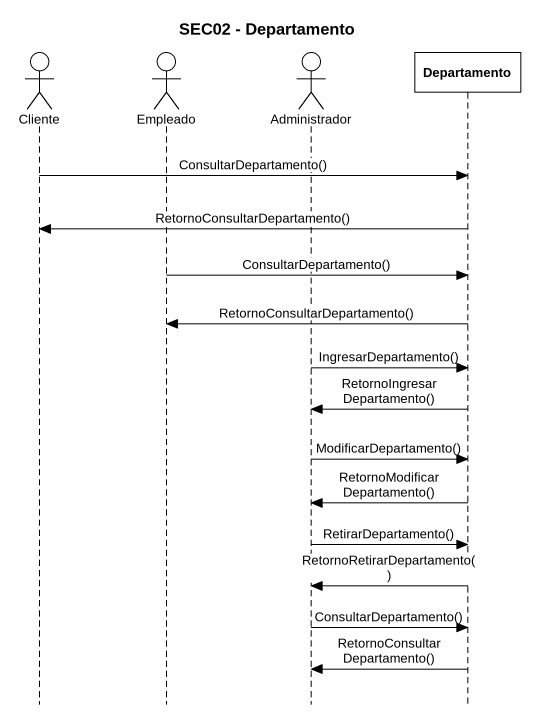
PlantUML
@startuml
title SEC02 - Departamento
hide footbox
actor Cliente
actor Empleado
actor Administrador
participant Departamento

Cliente -> Departamento : ConsultarDepartamento()
Departamento -> Cliente : RetornoConsultarDepartamento()
Empleado -> Departamento : ConsultarDepartamento()
Departamento -> Empleado : RetornoConsultarDepartamento()
Administrador -> Departamento : IngresarDepartamento()
Departamento -> Administrador : RetornoIngresarDepartamento()
Administrador -> Departamento : ModificarDepartamento()
Departamento -> Administrador : RetornoModificarDepartamento()
Administrador -> Departamento : RetirarDepartamento()
Departamento -> Administrador : RetornoRetirarDepartamento()
Administrador -> Departamento : ConsultarDepartamento()
Departamento -> Administrador : RetornoConsultarDepartamento()
@enduml
